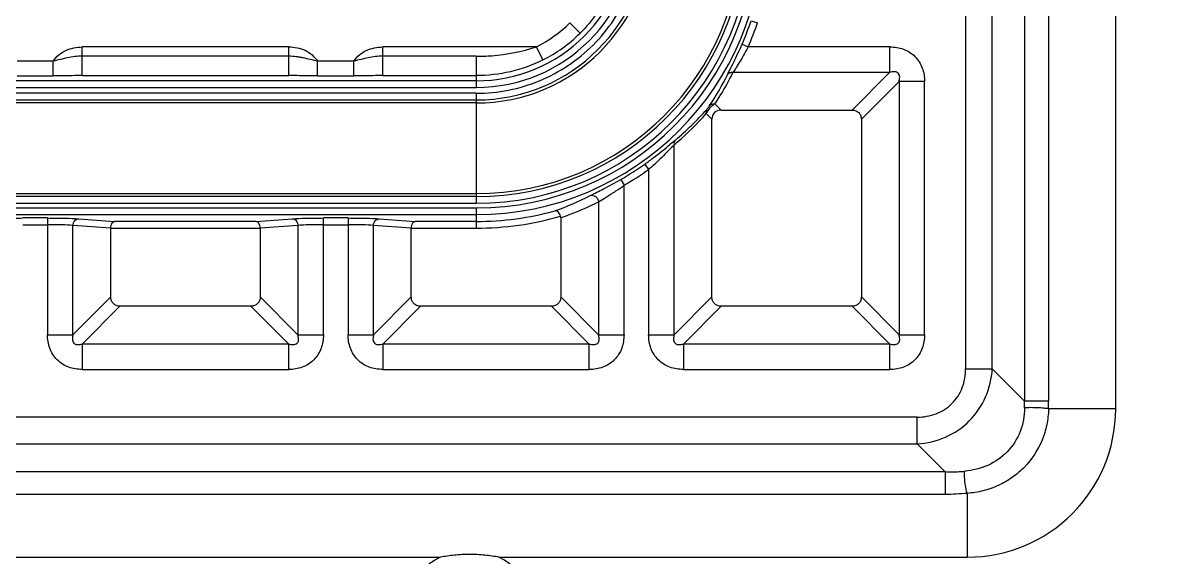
# Model space of a CAD drawing. Header units: millimetres. Extents: x -174 to 1895, y -261 to 458.
# Drawn here: x 187.5 to 273.4, y 143.5 to 183.7 of the extents above; entities that cross this region are included whole.
import ezdxf

# ---------------------------------------------------------------- set-up
doc = ezdxf.new("R2010")
doc.units = ezdxf.units.MM
doc.header["$LTSCALE"] = 16.335
doc.layers.add('202', color=7, linetype='CONTINUOUS')

msp = doc.modelspace()

# ---------------------------------------------------------------- linework, layer by layer
at = {"layer": '202', "color": 7, "linetype": 'Continuous'}
for p, q in [((269.683, 154.679), (269.683, 263.219)), ((262.832, 262.641), (262.832, 155.257)), ((264.64, 262.641), (264.64, 155.257)), ((258.398, 260.211), (258.398, 157.687)), ((260.402, 157.687), (260.402, 260.211)), ((228.615, 183.716), (229.388, 182.93)), ((242.261, 183.876), (242.736, 183.716)), ((191.936, 179.744), (191.936, 181.911)), ((207.472, 181.911), (191.936, 181.911)), ((207.471, 179.744), (207.472, 181.911)), ((214.548, 179.744), (214.548, 181.911)), ((226.101, 181.911), (214.549, 181.911)), ((226.599, 180.927), (226.101, 181.911)), ((241.579, 182.113), (242.039, 181.911)), ((252.697, 181.911), (242.039, 181.911)), ((252.697, 179.997), (252.697, 181.911)), ((189.762, 180.834), (187.033, 180.834)), ((207.472, 181.201), (191.936, 181.201)), ((212.374, 180.834), (209.646, 180.834)), ((209.646, 179.732), (209.646, 180.834)), ((221.582, 181.202), (214.548, 181.202)), ((221.582, 181.202), (221.582, 178.858)), ((187.036, 179.732), (189.758, 179.732)), ((191.936, 179.744), (207.471, 179.744)), ((209.648, 179.732), (212.37, 179.732)), ((214.549, 179.744), (221.582, 179.744)), ((240.909, 179.997), (252.697, 179.997)), ((249.854, 177.154), (252.697, 179.997)), ((221.582, 179.359), (114.924, 179.359)), ((114.924, 178.858), (221.582, 178.858)), ((253.393, 179.3), (250.55, 176.457)), ((255.308, 179.3), (253.393, 179.3)), ((253.393, 179.3), (253.393, 160.247)), ((255.308, 160.247), (255.308, 179.3)), ((221.582, 178.415), (93.666, 178.415)), ((94.17, 177.913), (221.582, 177.913)), ((221.582, 178.415), (221.582, 170.139)), ((221.582, 177.686), (93.993, 177.686)), ((239.536, 177.622), (240.004, 177.154)), ((240.004, 177.154), (249.854, 177.154)), ((239.308, 176.457), (238.874, 176.891)), ((239.308, 163.09), (239.308, 176.457)), ((250.55, 176.457), (250.55, 163.09)), ((236.465, 160.247), (236.465, 174.533)), ((234.258, 173.092), (234.55, 172.683)), ((232.445, 171.929), (232.695, 171.493)), ((234.55, 172.683), (234.55, 160.247)), ((232.695, 160.247), (232.695, 171.493)), ((93.993, 170.867), (221.582, 170.867)), ((221.582, 170.64), (94.17, 170.64)), ((230.781, 170.258), (230.781, 160.247)), ((93.666, 170.139), (221.582, 170.139)), ((111.166, 169.798), (221.582, 169.792)), ((221.582, 169.792), (221.582, 168.268)), ((114.924, 169.29), (221.582, 169.29)), ((189.325, 169.033), (187.47, 169.033)), ((187.47, 168.531), (189.325, 168.531)), ((189.325, 169.033), (189.325, 160.246)), ((191.24, 160.247), (191.24, 168.472)), ((194.083, 168.263), (191.24, 168.472)), ((191.675, 168.974), (194.373, 168.77)), ((205.035, 168.77), (194.373, 168.77)), ((205.035, 168.77), (207.733, 168.974)), ((208.168, 168.472), (205.325, 168.263)), ((208.168, 168.472), (208.168, 160.247)), ((211.938, 169.033), (210.083, 169.033)), ((210.083, 160.247), (210.083, 169.033)), ((210.083, 168.531), (211.937, 168.531)), ((211.937, 169.033), (211.937, 160.246)), ((216.695, 168.263), (213.852, 168.472)), ((213.852, 160.247), (213.852, 168.472)), ((214.287, 168.974), (216.985, 168.77)), ((221.582, 168.77), (216.985, 168.77)), ((227.937, 169.046), (227.937, 163.09)), ((194.083, 168.263), (205.325, 168.263)), ((194.083, 163.09), (194.083, 168.263)), ((205.325, 168.263), (205.325, 163.09)), ((216.695, 168.263), (221.582, 168.268)), ((216.695, 163.09), (216.695, 168.263)), ((191.24, 160.247), (194.083, 163.09)), ((205.325, 163.09), (208.168, 160.247)), ((213.852, 160.247), (216.695, 163.09)), ((227.937, 163.09), (230.781, 160.247)), ((236.465, 160.247), (239.308, 163.09)), ((250.55, 163.09), (253.393, 160.247)), ((194.779, 162.394), (191.936, 159.551)), ((204.629, 162.394), (194.779, 162.394)), ((207.472, 159.551), (204.629, 162.394)), ((217.392, 162.394), (214.548, 159.551)), ((227.241, 162.394), (217.392, 162.394)), ((230.084, 159.551), (227.241, 162.394)), ((240.004, 162.394), (237.161, 159.551)), ((249.854, 162.394), (240.004, 162.394)), ((252.697, 159.551), (249.854, 162.394)), ((189.325, 160.247), (191.24, 160.247)), ((208.168, 160.247), (210.083, 160.247)), ((211.937, 160.247), (213.852, 160.247)), ((230.781, 160.247), (232.695, 160.247)), ((234.55, 160.247), (236.465, 160.247)), ((253.393, 160.247), (255.308, 160.247)), ((207.472, 159.551), (191.936, 159.551)), ((191.936, 159.551), (191.936, 157.636)), ((207.472, 157.636), (207.472, 159.551)), ((230.084, 159.551), (214.548, 159.551)), ((214.548, 159.551), (214.548, 157.636)), ((230.084, 157.636), (230.084, 159.551)), ((252.697, 159.551), (237.161, 159.551)), ((237.161, 159.551), (237.161, 157.636)), ((252.697, 157.636), (252.697, 159.551)), ((191.936, 157.636), (207.472, 157.636)), ((214.548, 157.636), (230.084, 157.636)), ((237.161, 157.636), (252.697, 157.636)), ((258.398, 157.687), (260.402, 157.687)), ((260.402, 157.687), (262.832, 155.257)), ((264.64, 155.257), (262.832, 155.257)), ((254.754, 154.043), (167.305, 154.043)), ((254.754, 152.04), (254.754, 154.043)), ((269.683, 154.679), (264.632, 154.679)), ((167.305, 152.04), (254.754, 152.04)), ((256.868, 149.926), (254.754, 152.04)), ((256.868, 149.926), (165.191, 149.926)), ((256.868, 149.926), (256.868, 148.237)), ((256.868, 148.237), (165.191, 148.237)), ((258.52, 148.315), (258.52, 143.516)), ((97.662, 143.516), (218.87, 143.516)), ((223.289, 143.516), (258.52, 143.516))]:
    msp.add_line(p, q, dxfattribs=at)
for centre, radius, start, end in [((221.582, 190.859), 21.569, 270, 360), ((221.582, 190.859), 21.067, 270, 360), ((221.582, 190.859), 20.721, 270, 360), ((221.582, 190.859), 20.219, 270, 360), ((221.582, 190.859), 19.992, 270, 360), ((221.582, 190.859), 13.173, 270, 360), ((221.582, 190.859), 12.946, 270, 360), ((221.582, 190.859), 12.001, 270, 360), ((221.582, 190.859), 11.5, 269.99998, 360), ((221.582, 190.859), 10.024, 296.79653, 314.55197), ((221.582, 190.859), 21.826, 336.37556, 341.34123), ((221.582, 190.859), 22.328, 336.37527, 341.3415), ((221.582, 190.859), 11.127, 296.79679, 314.55173), ((210.656, 195.674), 33.766, 333.77928, 336.3194), ((195.653, 203.057), 50.487, 333.31014, 333.78576), ((221.524, 189.195), 21.147, 326.39677, 333.66827), ((222.084, 189.327), 21.01, 332.65373, 333.63602), ((223.271, 190.869), 20.774, 309.75799, 318.85915), ((222.824, 190.882), 21.292, 310.66552, 318.91993), ((211.192, 204.48), 38.964, 308.71788, 309.83298), ((222.746, 190.972), 21.411, 309.84445, 310.66754), ((217.973, 195.938), 28.056, 305.48149, 307.28431), ((215.957, 198.578), 31.378, 307.29307, 308.6696), ((221.582, 190.859), 21.826, 299.84964, 305.50576), ((221.582, 190.859), 22.328, 299.84947, 305.50587), ((219.128, 190.3), 23.414, 311.19956, 311.34775), ((219.837, 190.961), 22.716, 289.74966, 296.998), ((221.582, 190.859), 22.089, 270, 285.57344), ((221.582, 190.859), 22.591, 270, 286.28775), ((227.497, 169.046), 0.44, 0.00996, 17.00869), ((247.595, 154.897), 15.241, 359.43303, 1.35147), ((243.444, 155.261), 21.195, 358.4274, 359.98894), ((258.52, 154.679), 11.163, 270, 360), ((268.516, 149.051), 13.502, 270, 360), ((268.516, 149.051), 13.004, 270, 360), ((268.516, 149.051), 12.791, 270, 360), ((268.516, 149.051), 11.796, 270, 360), ((270.526, 147.041), 12.544, 270, 360), ((270.526, 147.041), 12.436, 270, 360), ((270.526, 147.041), 12.034, 270, 360), ((221.08, 139.102), 4.936, 116.58659, 201.96968), ((221.08, 139.102), 4.936, 338.03038, 63.41488)]:
    msp.add_arc(centre, radius, start, end, dxfattribs=at)
msp.add_ellipse((240.236, 176.225), major_axis=(0.734, -0.734), ratio=0.774597, start_param=2.482535, end_param=3.800651, dxfattribs=at)
for points, knots in [([(221.582, 178.415), (222.394, 178.415), (224.022, 178.575), (227.139, 179.517), (230.599, 181.816), (232.908, 185.27), (233.86, 188.384), (234.023, 190.012), (234.023, 190.824)], [0, 0, 0, 0, 0.125292, 0.250612, 0.500003, 0.749395, 0.874713, 1, 1, 1, 1]), ([(231.005, 185.018), (230.901, 184.836), (230.438, 184.086), (229.868, 183.402), (229.388, 182.93)], [0, 0, 0, 0, 0.236863, 1, 1, 1, 1]), ([(189.762, 180.834), (189.876, 181.01), (190.163, 181.323), (190.694, 181.679), (191.312, 181.834), (191.727, 181.896), (191.936, 181.911)], [0, 0, 0, 0, 0.249997, 0.499918, 0.750017, 1, 1, 1, 1]), ([(207.472, 181.911), (207.682, 181.898), (208.102, 181.863), (208.712, 181.679), (209.243, 181.323), (209.521, 181.003), (209.646, 180.834)], [0, 0, 0, 0, 0.250454, 0.499979, 0.749917, 1, 1, 1, 1]), ([(212.374, 180.834), (212.488, 181.01), (212.776, 181.323), (213.307, 181.68), (213.924, 181.834), (214.339, 181.896), (214.549, 181.911)], [0, 0, 0, 0, 0.249997, 0.499917, 0.750017, 1, 1, 1, 1]), ([(221.582, 181.202), (221.97, 181.202), (223.497, 181.26), (225.021, 181.547), (226.101, 181.911)], [0, 0, 0, 0, 0.25379, 1, 1, 1, 1]), ([(242.039, 181.911), (242.002, 181.845), (241.856, 181.584), (241.711, 181.321), (241.599, 181.127)], [0, 0, 0, 0, 0.253295, 1, 1, 1, 1]), ([(252.697, 181.911), (253.041, 181.899), (253.737, 181.811), (254.636, 181.237), (255.204, 180.34), (255.307, 179.644), (255.308, 179.3)], [0, 0, 0, 0, 0.250433, 0.500122, 0.749962, 1, 1, 1, 1]), ([(189.756, 179.732), (189.758, 179.768), (189.757, 179.891), (189.761, 180.258), (189.761, 180.59), (189.761, 180.834)], [0, 0, 0, 0, 0.097434, 0.335255, 1, 1, 1, 1]), ([(191.936, 181.202), (191.751, 181.204), (191.381, 181.187), (190.835, 181.095), (190.299, 180.962), (189.941, 180.873), (189.761, 180.833)], [0, 0, 0, 0, 0.250412, 0.500243, 0.749912, 1, 1, 1, 1]), ([(209.646, 180.834), (209.466, 180.874), (209.106, 180.95), (208.659, 181.059), (208.298, 181.134), (207.933, 181.183), (207.656, 181.196), (207.472, 181.202)], [0, 0, 0, 0, 0.250053, 0.499822, 0.624576, 0.749491, 1, 1, 1, 1]), ([(212.369, 179.732), (212.371, 179.768), (212.37, 179.891), (212.374, 180.258), (212.373, 180.59), (212.373, 180.834)], [0, 0, 0, 0, 0.097434, 0.335255, 1, 1, 1, 1]), ([(214.548, 181.202), (214.364, 181.204), (213.994, 181.187), (213.448, 181.095), (212.911, 180.962), (212.553, 180.873), (212.373, 180.833)], [0, 0, 0, 0, 0.250412, 0.500243, 0.749912, 1, 1, 1, 1]), ([(226.599, 180.927), (225.827, 180.537), (224.183, 179.943), (222.447, 179.744), (221.582, 179.744)], [0, 0, 0, 0, 0.499907, 1, 1, 1, 1]), ([(241.218, 180.493), (241.189, 180.446), (241.089, 180.28), (240.988, 180.112), (240.909, 179.997)], [0, 0, 0, 0, 0.281242, 1, 1, 1, 1]), ([(241.599, 181.127), (241.566, 181.071), (241.441, 180.858), (241.312, 180.648), (241.218, 180.493)], [0, 0, 0, 0, 0.263813, 1, 1, 1, 1]), ([(191.936, 179.744), (191.754, 179.744), (191.028, 179.742), (190.302, 179.733), (189.758, 179.732)], [0, 0, 0, 0, 0.250669, 1, 1, 1, 1]), ([(209.648, 179.732), (209.456, 179.732), (208.73, 179.735), (208.004, 179.744), (207.471, 179.744)], [0, 0, 0, 0, 0.265855, 1, 1, 1, 1]), ([(214.549, 179.744), (214.367, 179.744), (213.64, 179.742), (212.914, 179.733), (212.37, 179.732)], [0, 0, 0, 0, 0.250671, 1, 1, 1, 1]), ([(239.536, 177.622), (239.648, 177.79), (240.078, 178.458), (240.474, 179.149), (240.747, 179.675)], [0, 0, 0, 0, 0.254249, 1, 1, 1, 1]), ([(240.476, 179.815), (240.496, 179.855), (240.59, 180.044), (240.686, 180.232), (240.761, 180.38)], [0, 0, 0, 0, 0.21329, 1, 1, 1, 1]), ([(240.476, 179.815), (240.519, 179.883), (240.657, 179.992), (240.827, 180.007), (240.909, 179.997)], [0, 0, 0, 0, 0.492823, 1, 1, 1, 1]), ([(253.393, 179.3), (253.403, 179.354), (253.42, 179.461), (253.439, 179.622), (253.425, 179.79), (253.347, 179.916), (253.257, 179.99), (253.179, 180.03), (253.097, 180.042), (252.991, 180.035), (252.857, 180.026), (252.75, 180.006), (252.697, 179.997)], [0, 0, 0, 0, 0.124305, 0.244951, 0.369546, 0.499935, 0.567809, 0.633767, 0.694958, 0.755003, 0.875932, 1, 1, 1, 1]), ([(238.915, 177.201), (238.901, 177.181), (238.851, 177.086), (238.852, 176.969), (238.874, 176.891)], [0, 0, 0, 0, 0.232003, 1, 1, 1, 1]), ([(239.536, 177.622), (239.468, 177.586), (239.333, 177.492), (239.089, 177.264), (238.944, 177.045), (238.874, 176.891)], [0, 0, 0, 0, 0.229623, 0.490893, 1, 1, 1, 1]), ([(238.915, 177.201), (238.934, 177.223), (239.012, 177.317), (239.085, 177.414), (239.136, 177.491)], [0, 0, 0, 0, 0.239241, 1, 1, 1, 1]), ([(239.136, 177.491), (239.157, 177.517), (239.268, 177.612), (239.427, 177.64), (239.536, 177.622)], [0, 0, 0, 0, 0.233161, 1, 1, 1, 1]), ([(249.854, 177.154), (249.945, 177.154), (250.131, 177.124), (250.37, 176.973), (250.521, 176.734), (250.55, 176.549), (250.55, 176.457)], [0, 0, 0, 0, 0.250253, 0.500163, 0.750069, 1, 1, 1, 1]), ([(236.464, 174.533), (236.429, 174.496), (236.267, 174.33), (236.106, 174.164), (235.979, 174.035)], [0, 0, 0, 0, 0.218839, 1, 1, 1, 1]), ([(236.556, 174.899), (236.526, 174.874), (236.391, 174.761), (236.256, 174.647), (236.15, 174.559)], [0, 0, 0, 0, 0.219493, 1, 1, 1, 1]), ([(236.556, 174.899), (236.489, 174.831), (236.445, 174.692), (236.458, 174.565), (236.465, 174.533)], [0, 0, 0, 0, 0.74444, 1, 1, 1, 1]), ([(235.979, 174.035), (235.874, 173.929), (235.426, 173.479), (234.961, 173.045), (234.595, 172.723)], [0, 0, 0, 0, 0.233655, 1, 1, 1, 1]), ([(230.149, 170.72), (230.481, 170.89), (231.258, 171.271), (232.019, 171.684), (232.445, 171.929)], [0, 0, 0, 0, 0.431852, 1, 1, 1, 1]), ([(231.894, 170.946), (231.96, 170.989), (232.23, 171.168), (232.497, 171.351), (232.695, 171.493)], [0, 0, 0, 0, 0.244854, 1, 1, 1, 1]), ([(227.937, 169.046), (228.177, 169.13), (229.145, 169.485), (230.087, 169.907), (230.781, 170.258)], [0, 0, 0, 0, 0.246351, 1, 1, 1, 1]), ([(230.149, 170.72), (230.214, 170.746), (230.363, 170.756), (230.562, 170.663), (230.716, 170.491), (230.77, 170.339), (230.78, 170.259)], [0, 0, 0, 0, 0.237726, 0.473116, 0.723719, 1, 1, 1, 1]), ([(230.781, 170.258), (230.942, 170.361), (231.323, 170.575), (231.689, 170.812), (231.894, 170.946)], [0, 0, 0, 0, 0.438833, 1, 1, 1, 1]), ([(227.918, 169.175), (227.898, 169.239), (227.845, 169.354), (227.73, 169.516), (227.589, 169.596), (227.512, 169.581)], [0, 0, 0, 0, 0.329928, 0.615034, 1, 1, 1, 1]), ([(185.121, 168.974), (185.451, 168.999), (186.235, 169.024), (187.018, 169.033), (187.47, 169.033)], [0, 0, 0, 0, 0.422798, 1, 1, 1, 1]), ([(189.325, 169.033), (189.778, 169.033), (190.561, 169.024), (191.345, 168.999), (191.675, 168.974)], [0, 0, 0, 0, 0.577249, 1, 1, 1, 1]), ([(191.24, 168.472), (190.971, 168.497), (190.332, 168.522), (189.694, 168.531), (189.325, 168.531)], [0, 0, 0, 0, 0.422869, 1, 1, 1, 1]), ([(191.24, 168.472), (191.241, 168.534), (191.267, 168.661), (191.381, 168.875), (191.562, 168.971), (191.675, 168.974)], [0, 0, 0, 0, 0.259809, 0.527886, 1, 1, 1, 1]), ([(194.082, 168.263), (194.083, 168.33), (194.106, 168.522), (194.239, 168.76), (194.373, 168.77)], [0, 0, 0, 0, 0.335388, 1, 1, 1, 1]), ([(205.323, 168.263), (205.321, 168.33), (205.306, 168.458), (205.234, 168.649), (205.115, 168.764), (205.035, 168.77)], [0, 0, 0, 0, 0.327157, 0.609902, 1, 1, 1, 1]), ([(207.733, 168.974), (208.063, 168.999), (208.847, 169.024), (209.631, 169.033), (210.083, 169.033)], [0, 0, 0, 0, 0.422798, 1, 1, 1, 1]), ([(207.733, 168.974), (207.846, 168.971), (208.027, 168.875), (208.141, 168.661), (208.167, 168.534), (208.168, 168.472)], [0, 0, 0, 0, 0.472112, 0.74019, 1, 1, 1, 1]), ([(210.083, 168.531), (209.714, 168.531), (209.076, 168.522), (208.437, 168.497), (208.168, 168.472)], [0, 0, 0, 0, 0.577132, 1, 1, 1, 1]), ([(213.852, 168.472), (213.583, 168.497), (212.944, 168.522), (212.306, 168.531), (211.937, 168.531)], [0, 0, 0, 0, 0.422869, 1, 1, 1, 1]), ([(211.938, 169.033), (212.39, 169.033), (213.174, 169.024), (213.957, 168.999), (214.287, 168.974)], [0, 0, 0, 0, 0.577249, 1, 1, 1, 1]), ([(213.852, 168.472), (213.853, 168.534), (213.879, 168.661), (213.994, 168.875), (214.174, 168.971), (214.287, 168.974)], [0, 0, 0, 0, 0.259809, 0.527886, 1, 1, 1, 1]), ([(216.694, 168.263), (216.695, 168.33), (216.718, 168.522), (216.851, 168.76), (216.985, 168.77)], [0, 0, 0, 0, 0.335388, 1, 1, 1, 1]), ([(194.779, 162.394), (194.688, 162.394), (194.502, 162.423), (194.263, 162.574), (194.112, 162.813), (194.083, 162.999), (194.083, 163.09)], [0, 0, 0, 0, 0.250253, 0.500163, 0.750069, 1, 1, 1, 1]), ([(205.325, 163.09), (205.325, 162.999), (205.296, 162.813), (205.145, 162.574), (204.905, 162.423), (204.72, 162.394), (204.629, 162.394)], [0, 0, 0, 0, 0.250253, 0.500163, 0.750069, 1, 1, 1, 1]), ([(217.392, 162.394), (217.3, 162.394), (217.115, 162.423), (216.875, 162.574), (216.724, 162.813), (216.695, 162.999), (216.695, 163.09)], [0, 0, 0, 0, 0.250253, 0.500163, 0.750069, 1, 1, 1, 1]), ([(227.937, 163.09), (227.937, 162.999), (227.908, 162.813), (227.757, 162.574), (227.518, 162.423), (227.333, 162.394), (227.241, 162.394)], [0, 0, 0, 0, 0.250253, 0.500163, 0.750069, 1, 1, 1, 1]), ([(240.004, 162.394), (239.913, 162.394), (239.727, 162.423), (239.488, 162.574), (239.337, 162.813), (239.308, 162.999), (239.308, 163.09)], [0, 0, 0, 0, 0.250253, 0.500163, 0.750069, 1, 1, 1, 1]), ([(250.55, 163.09), (250.55, 162.999), (250.521, 162.813), (250.37, 162.574), (250.13, 162.423), (249.945, 162.394), (249.854, 162.394)], [0, 0, 0, 0, 0.250253, 0.500163, 0.750069, 1, 1, 1, 1]), ([(191.936, 157.636), (191.592, 157.648), (190.896, 157.737), (189.997, 158.31), (189.429, 159.207), (189.326, 159.903), (189.325, 160.246)], [0, 0, 0, 0, 0.250434, 0.500123, 0.749963, 1, 1, 1, 1]), ([(191.24, 160.247), (191.23, 160.193), (191.213, 160.087), (191.194, 159.925), (191.208, 159.757), (191.285, 159.631), (191.376, 159.558), (191.453, 159.518), (191.536, 159.505), (191.642, 159.513), (191.776, 159.521), (191.882, 159.541), (191.936, 159.551)], [0, 0, 0, 0, 0.124305, 0.244951, 0.369546, 0.499935, 0.567809, 0.633767, 0.694958, 0.755003, 0.875932, 1, 1, 1, 1]), ([(207.472, 159.551), (207.526, 159.541), (207.632, 159.524), (207.793, 159.505), (207.961, 159.519), (208.088, 159.597), (208.161, 159.687), (208.201, 159.764), (208.214, 159.847), (208.206, 159.953), (208.198, 160.087), (208.178, 160.193), (208.168, 160.247)], [0, 0, 0, 0, 0.124305, 0.244951, 0.369546, 0.499935, 0.567809, 0.633767, 0.694958, 0.755003, 0.875932, 1, 1, 1, 1]), ([(210.083, 160.247), (210.071, 159.903), (209.982, 159.206), (209.409, 158.307), (208.511, 157.74), (207.815, 157.637), (207.472, 157.636)], [0, 0, 0, 0, 0.250432, 0.500122, 0.749962, 1, 1, 1, 1]), ([(214.548, 157.636), (214.205, 157.648), (213.508, 157.737), (212.609, 158.31), (212.042, 159.207), (211.939, 159.903), (211.937, 160.246)], [0, 0, 0, 0, 0.250434, 0.500123, 0.749963, 1, 1, 1, 1]), ([(213.852, 160.247), (213.843, 160.193), (213.825, 160.087), (213.806, 159.925), (213.82, 159.757), (213.898, 159.631), (213.989, 159.558), (214.066, 159.518), (214.148, 159.505), (214.255, 159.513), (214.389, 159.521), (214.495, 159.541), (214.548, 159.551)], [0, 0, 0, 0, 0.124305, 0.244951, 0.369546, 0.499935, 0.567809, 0.633767, 0.694958, 0.755003, 0.875932, 1, 1, 1, 1]), ([(230.084, 159.551), (230.138, 159.541), (230.244, 159.524), (230.406, 159.505), (230.574, 159.519), (230.7, 159.597), (230.774, 159.687), (230.814, 159.764), (230.826, 159.847), (230.819, 159.953), (230.81, 160.087), (230.79, 160.193), (230.781, 160.247)], [0, 0, 0, 0, 0.124305, 0.244951, 0.369546, 0.499935, 0.567809, 0.633767, 0.694958, 0.755003, 0.875932, 1, 1, 1, 1]), ([(232.695, 160.247), (232.683, 159.903), (232.595, 159.207), (232.021, 158.307), (231.124, 157.74), (230.428, 157.637), (230.084, 157.636)], [0, 0, 0, 0, 0.250433, 0.500122, 0.749962, 1, 1, 1, 1]), ([(237.161, 157.636), (236.817, 157.648), (236.121, 157.737), (235.221, 158.31), (234.654, 159.207), (234.551, 159.904), (234.55, 160.247)], [0, 0, 0, 0, 0.250433, 0.500122, 0.749962, 1, 1, 1, 1]), ([(236.465, 160.247), (236.455, 160.193), (236.438, 160.087), (236.419, 159.925), (236.433, 159.757), (236.51, 159.631), (236.601, 159.558), (236.678, 159.518), (236.761, 159.505), (236.867, 159.513), (237.001, 159.521), (237.107, 159.541), (237.161, 159.551)], [0, 0, 0, 0, 0.124305, 0.244951, 0.369546, 0.499935, 0.567809, 0.633767, 0.694958, 0.755003, 0.875932, 1, 1, 1, 1]), ([(252.697, 159.551), (252.751, 159.541), (252.857, 159.524), (253.018, 159.505), (253.186, 159.519), (253.313, 159.597), (253.386, 159.687), (253.426, 159.764), (253.439, 159.847), (253.431, 159.953), (253.423, 160.087), (253.403, 160.193), (253.393, 160.247)], [0, 0, 0, 0, 0.124305, 0.244951, 0.369546, 0.499935, 0.567809, 0.633767, 0.694958, 0.755003, 0.875932, 1, 1, 1, 1]), ([(255.308, 160.247), (255.296, 159.903), (255.207, 159.207), (254.634, 158.307), (253.737, 157.74), (253.04, 157.637), (252.697, 157.636)], [0, 0, 0, 0, 0.250434, 0.500122, 0.749962, 1, 1, 1, 1]), ([(254.754, 152.04), (255.478, 152.079), (256.927, 152.418), (258.771, 153.671), (260.024, 155.514), (260.362, 156.963), (260.402, 157.687)], [0, 0, 0, 0, 0.24959, 0.500029, 0.75045, 1, 1, 1, 1]), ([(254.754, 154.043), (255.232, 154.058), (256.202, 154.194), (257.439, 155.003), (258.247, 156.24), (258.384, 157.209), (258.398, 157.687)], [0, 0, 0, 0, 0.250219, 0.500067, 0.749841, 1, 1, 1, 1]), ([(262.835, 154.746), (262.825, 154.144), (262.615, 152.928), (261.617, 151.367), (260.103, 150.322), (258.92, 150.038), (258.329, 149.98)], [0, 0, 0, 0, 0.251261, 0.50255, 0.752402, 1, 1, 1, 1]), ([(264.632, 154.679), (264.523, 154.7), (264.224, 154.729), (263.736, 154.759), (263.247, 154.766), (262.946, 154.759), (262.835, 154.746)], [0, 0, 0, 0, 0.184708, 0.499538, 0.814664, 1, 1, 1, 1]), ([(264.632, 154.679), (264.621, 154.276), (264.533, 153.467), (264.061, 151.919), (263.154, 150.53), (261.919, 149.484), (260.865, 148.877), (259.72, 148.47), (258.92, 148.349), (258.52, 148.315)], [0, 0, 0, 0, 0.125189, 0.250648, 0.500108, 0.625206, 0.750393, 0.875373, 1, 1, 1, 1]), ([(256.868, 149.926), (256.99, 149.923), (257.478, 149.92), (257.966, 149.946), (258.329, 149.98)], [0, 0, 0, 0, 0.250981, 1, 1, 1, 1]), ([(258.52, 148.315), (258.48, 148.429), (258.41, 148.714), (258.34, 149.166), (258.308, 149.606), (258.313, 149.876), (258.329, 149.98)], [0, 0, 0, 0, 0.214963, 0.52095, 0.813573, 1, 1, 1, 1]), ([(223.289, 143.516), (222.934, 143.568), (222.202, 143.68), (221.08, 143.747), (219.957, 143.68), (219.225, 143.568), (218.87, 143.516)], [0, 0, 0, 0, 0.242433, 0.5, 0.757568, 1, 1, 1, 1])]:
    msp.add_open_spline(points, degree=3, knots=knots, dxfattribs=at)
msp.add_open_spline([(258.52, 148.315), (257.971, 148.265), (257.419, 148.237), (256.868, 148.237)], degree=3, dxfattribs=at)

doc.saveas('drawing.dxf')
